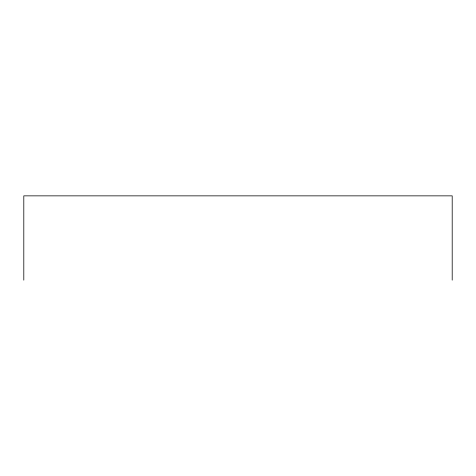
<?xml version="1.0" encoding="UTF-8"?>
<svg xmlns="http://www.w3.org/2000/svg" width="476" height="476" viewBox="0 0 476 476"><rect width="100%" height="100%" fill="white"/><g stroke="black" fill="none" stroke-linecap="round" stroke-linejoin="round"><path stroke-width="0.71" d="M452.2 280.144L452.2 195.856L23.8 195.856L23.8 280.144"/></g></svg>
